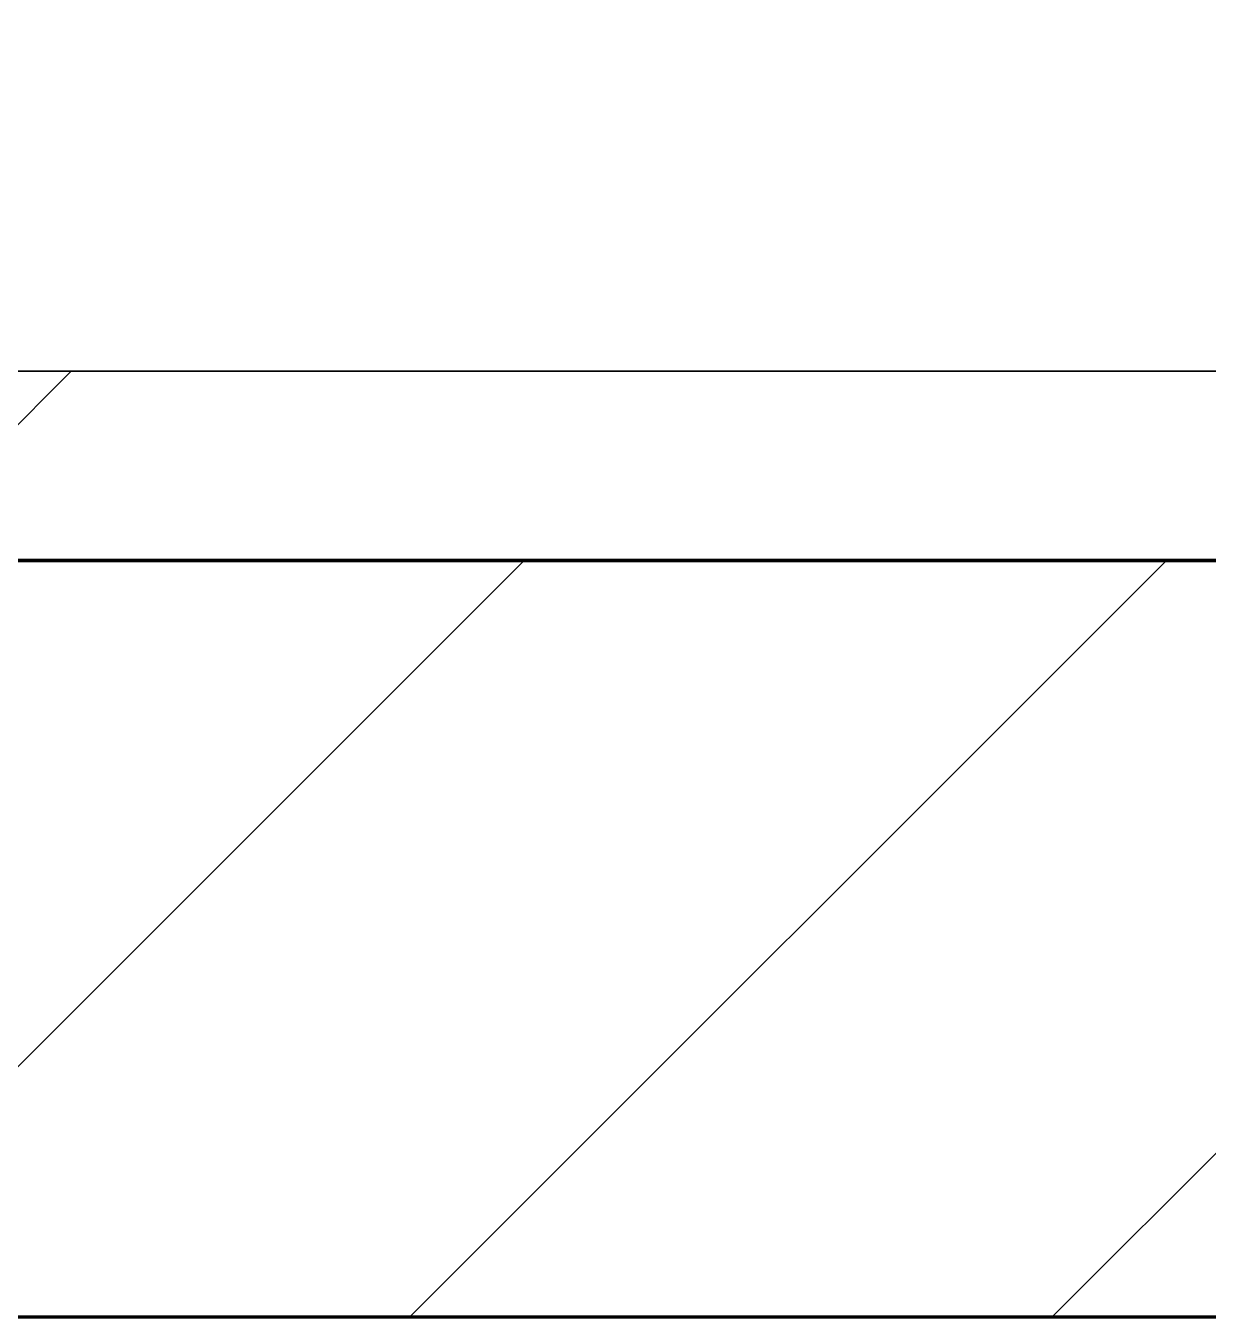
# Model space of a CAD drawing. Header units: millimetres. Extents: x -794334 to -714814, y -17806 to 22403.
# Drawn here: x -753033.3 to -752720.9, y -4021 to -3679.7 of the extents above; entities that cross this region are included whole.
import ezdxf
from ezdxf.xclip import XClip

# ---------------------------------------------------------------- set-up
doc = ezdxf.new("R2010")
doc.units = ezdxf.units.MM
doc.header["$XCLIPFRAME"] = 0
for name, color, linetype, lineweight in [('A-GLAZ-CURT', 2, 'Continuous', 9), ('A-WALL', 5, 'Continuous', 35), ('A-WALL-FNSH', 2, 'Continuous', 35), ('A-WALL-PATT', 1, 'Continuous', 35), ('WALL-E', 2, 'Continuous', 35)]:
    doc.layers.add(name, color=color, linetype=linetype, lineweight=lineweight)
doc.layers.add('A11_ALU.SOLID SHEET', color=2, linetype='Continuous')

# ---------------------------------------------------------------- blocks, each defined once
blk = doc.blocks.new('PPLS-PP19_Custom Tile Pattern - Custom Tile Pattern-V160-4252-01 ENLARGED CONCOURSE LEVEL - REFLECTED CEILING PLAN - SHEET 3')
at = {"layer": 'A-GLAZ-CURT'}
for p, q in [((-300, 0), (300, 0)), ((300, 0), (-300, 0)), ((195.99, 0), (199.65, 0)), ((199.65, 0), (195.99, 0)), ((199.77, 0), (213.31, 0)), ((213.31, 0), (199.77, 0)), ((230.06, 0), (300, 0)), ((-300, -50), (300, -50)), ((300, -50), (-300, -50))]:
    blk.add_line(p, q, dxfattribs=at)
for points, knots in [([(-71.71, 0), (-68.29, 0), (-60.54, 0), (-54.4, 0), (-48.53, 0), (-30.79, 0), (-18.03, 0), (8.61, 0), (15.02, 0), (22.91, 0), (31, 0), (39.04, 0), (51.19, 0), (58.74, 0), (61.34, 0), (61.45, 0)], [-4223.145777, -4223.145777, -4223.145777, -4223.145777, -4008.285538, -3689.699207, -3546.54457, -3315.260113, -2864.387349, -2439.246196, -2084.094819, -1956.422387, -1818.904206, -1645.594513, -1443.202566, -1228.752106, -1120.932285, -1120.932285, -1120.932285, -1120.932285]), ([(64.03, 0), (60.62, 0), (51.15, 0), (37, 0), (24.07, 0), (12.82, 0), (-2.9, 0), (-20.62, 0), (-32.81, 0), (-44.85, 0), (-51.43, 0), (-51.79, 0)], [-2829.50916, -2829.50916, -2829.50916, -2829.50916, -2634.532728, -2313.748533, -2106.613311, -1925.670641, -1617.263037, -1290.787923, -1039.307308, -819.71621, -644.910881, -644.910881, -644.910881, -644.910881]), ([(-36.78, 0), (-32.43, 0), (-19.22, 0), (8.83, 0), (43.36, 0), (70.92, 0), (82.12, 0), (83.66, 0)], [-6191.144455, -6191.144455, -6191.144455, -6191.144455, -5862.463379, -5340.621928, -4573.028122, -4094.177415, -3869.465285, -3869.465285, -3869.465285, -3869.465285]), ([(70.61, 0), (66.16, 0), (55.8, 0), (39.61, 0), (24.74, 0), (2.64, 0), (-17.84, 0), (-30.57, 0), (-31.82, 0), (-32, 0)], [-4647.237329, -4647.237329, -4647.237329, -4647.237329, -4326.416877, -4098.545751, -3766.694881, -3333.063701, -2994.501669, -2698.150104, -2614.070998, -2614.070998, -2614.070998, -2614.070998]), ([(-3.85, 0), (-1.51, 0), (10.66, 0), (22.06, 0), (37.44, 0), (45.92, 0), (56.06, 0), (60.94, 0), (63.77, 0)], [-1836.044048, -1836.044048, -1836.044048, -1836.044048, -1716.209403, -1206.526904, -1089.329421, -901.315459, -753.071572, -580.904666, -580.904666, -580.904666, -580.904666]), ([(-3.35, 0), (-0.59, 0), (14.04, 0), (42.82, 0), (86.62, 0), (116.33, 0), (131.77, 0)], [-439.821474, -439.821474, -439.821474, -439.821474, -429.606584, -390.253598, -346.313304, -297.680547, -297.680547, -297.680547, -297.680547]), ([(64.02, 0), (62.01, 0), (52.45, 0), (35.84, 0), (12, 0), (3.08, 0), (-1.67, 0), (-2.25, 0)], [-336.160522, -336.160522, -336.160522, -336.160522, -330.153101, -307.516438, -285.83788, -246.234814, -234.646884, -234.646884, -234.646884, -234.646884]), ([(64, 0), (63.56, 0), (59.48, 0), (51.85, 0), (43.81, 0), (29.53, 0), (20.67, 0), (18.85, 0), (18.16, 0)], [-6761.587173, -6761.587173, -6761.587173, -6761.587173, -6738.82075, -6548.303034, -6314.283804, -6135.05769, -5972.647715, -5832.674503, -5832.674503, -5832.674503, -5832.674503]), ([(27.44, 0), (27.9, 0), (29.54, 0), (38.07, 0), (53.39, 0), (71.67, 0), (84.83, 0), (86.01, 0), (92.51, 0), (94.33, 0)], [-5037.309798, -5037.309798, -5037.309798, -5037.309798, -4887.603822, -4705.298446, -4353.683244, -3960.84581, -3759.045785, -3336.541051, -2783.776468, -2783.776468, -2783.776468, -2783.776468]), ([(27.89, 0), (29.09, 0), (33.4, 0), (48.37, 0), (71.92, 0), (100.57, 0), (116.36, 0), (128.63, 0), (128.95, 0)], [-147.777612, -147.777612, -147.777612, -147.777612, -135.792042, -118.513713, -97.899267, -63.759246, -39.050993, -35.895543, -35.895543, -35.895543, -35.895543]), ([(53.18, 0), (53.06, 0), (52.22, 0), (44.99, 0), (36.46, 0), (30.82, 0)], [-622.740158, -622.740158, -622.740158, -622.740158, -566.066452, -360.610861, 0, 0, 0, 0]), ([(136.44, 0), (121.66, 0), (86.93, 0), (51.16, 0), (31.18, 0)], [-106.750556, -106.750556, -106.750556, -106.750556, -59.610984, 0, 0, 0, 0]), ([(63.83, 0), (60.88, 0), (55.62, 0), (46.51, 0), (41.18, 0), (36.02, 0), (35.54, 0), (35.54, 0)], [-351.497959, -351.497959, -351.497959, -351.497959, -341.267687, -334.000314, -326.15566, -319.318397, -317.489778, -317.489778, -317.489778, -317.489778]), ([(36.29, 0), (37.77, 0), (48.82, 0), (64.79, 0), (95.91, 0), (121.33, 0), (129.71, 0), (131.81, 0)], [-314.598523, -314.598523, -314.598523, -314.598523, -305.899624, -287.17622, -249.500363, -194.761443, -167.000777, -167.000777, -167.000777, -167.000777]), ([(61.47, 0), (61.47, 0), (61.21, 0), (54.61, 0), (53.71, 0), (53.56, 0)], [-1113.311073, -1113.311073, -1113.311073, -1113.311073, -1096.402191, -891.204116, -747.28819, -747.28819, -747.28819, -747.28819]), ([(64.01, 0), (65.34, 0), (67.97, 0), (72.74, 0), (75.22, 0), (76.03, 0), (76.21, 0)], [-576.062567, -576.062567, -576.062567, -576.062567, -495.328968, -421.953223, -334.951786, -290.452333, -290.452333, -290.452333, -290.452333]), ([(130.85, 0), (123.3, 0), (104.57, 0), (79.79, 0), (65.72, 0), (64.02, 0)], [-440.056607, -440.056607, -440.056607, -440.056607, -401.860199, -357.622665, -351.718851, -351.718851, -351.718851, -351.718851]), ([(103.09, 0), (101.08, 0), (88.32, 0), (75.16, 0), (64.19, 0)], [-375.435014, -375.435014, -375.435014, -375.435014, -369.147452, -336.3272, -336.3272, -336.3272, -336.3272]), ([(76.63, 0), (74.8, 0), (70.8, 0), (66.43, 0), (64.46, 0)], [-3095.572228, -3095.572228, -3095.572228, -3095.572228, -2950.589685, -2837.607875, -2837.607875, -2837.607875, -2837.607875]), ([(114.39, 0), (114.2, 0), (112.08, 0), (105.42, 0), (92.38, 0), (85.59, 0), (74.93, 0), (67.72, 0), (64.84, 0)], [-8148.58938, -8148.58938, -8148.58938, -8148.58938, -8105.191388, -7723.759874, -7531.75727, -7135.649961, -6924.452779, -6776.195379, -6776.195379, -6776.195379, -6776.195379]), ([(76.22, 0), (75.58, 0), (73.64, 0), (71.05, 0), (70.61, 0)], [-193.634889, -193.634889, -193.634889, -193.634889, -31.537676, 0, 0, 0, 0]), ([(94.4, 0), (94.4, 0), (94.64, 0), (99.11, 0), (108.97, 0), (120.79, 0), (139.94, 0), (163.31, 0), (185.23, 0), (193.62, 0), (194.69, 0), (194.79, 0)], [-2348.345796, -2348.345796, -2348.345796, -2348.345796, -2310.419338, -2233.599744, -2052.234781, -1843.028543, -1530.39897, -1095.004608, -529.74427, -295.064701, -265.121568, -265.121568, -265.121568, -265.121568]), ([(129.02, 0), (129.02, 0), (124.41, 0), (122.35, 0), (114.96, 0), (108.04, 0), (103.09, 0)], [-35.386604, -35.386604, -35.386604, -35.386604, -31.430235, -22.807238, -15.488593, 0, 0, 0, 0]), ([(157.9, 0), (156.77, 0), (151.67, 0), (143.29, 0), (134.04, 0), (126.24, 0), (118.6, 0), (114.23, 0), (111.98, 0), (105.66, 0), (105.23, 0), (105.23, 0)], [-10292.955006, -10292.955006, -10292.955006, -10292.955006, -10098.273015, -9847.788484, -9677.714971, -9567.007022, -9453.21225, -9220.200448, -9012.77275, -8966.157302, -8929.495943, -8929.495943, -8929.495943, -8929.495943]), ([(105.26, 0), (105.52, 0), (111.01, 0), (112.65, 0), (113.59, 0)], [-8920.561005, -8920.561005, -8920.561005, -8920.561005, -8814.835624, -8577.462505, -8577.462505, -8577.462505, -8577.462505]), ([(128.58, 0), (128.8, 0), (129.5, 0), (130.96, 0), (131.35, 0)], [-633.326174, -633.326174, -633.326174, -633.326174, -627.736123, -625.910216, -625.910216, -625.910216, -625.910216]), ([(131.79, 0), (133.25, 0), (140.21, 0), (152.67, 0), (161.24, 0), (162.19, 0), (162.75, 0)], [-625.271153, -625.271153, -625.271153, -625.271153, -618.981161, -602.094757, -592.980799, -581.414464, -581.414464, -581.414464, -581.414464]), ([(131.9, 0), (133.86, 0), (136.07, 0), (138.28, 0), (138.53, 0)], [-297.545996, -297.545996, -297.545996, -297.545996, -291.370682, -290.5735, -290.5735, -290.5735, -290.5735]), ([(168.37, 0), (167.68, 0), (162.47, 0), (151.39, 0), (135.18, 0), (131.92, 0)], [-543.375029, -543.375029, -543.375029, -543.375029, -530.793311, -458.593899, -441.866312, -441.866312, -441.866312, -441.866312]), ([(137.1, 0), (136, 0), (134.36, 0), (132.06, 0), (131.93, 0)], [-670.405967, -670.405967, -670.405967, -670.405967, -651.020627, -649.896517, -649.896517, -649.896517, -649.896517]), ([(193.8, 0), (193.33, 0), (190.11, 0), (183.13, 0), (171, 0), (161.95, 0), (161.28, 0), (158.35, 0), (157.85, 0), (157.77, 0)], [-11665.349007, -11665.349007, -11665.349007, -11665.349007, -11565.880756, -11105.624034, -10839.086983, -10768.332124, -10666.779182, -10580.760289, -10550.278881, -10550.278881, -10550.278881, -10550.278881]), ([(300, 0), (286.53, 0), (254.22, 0), (207.11, 0), (177.41, 0), (159.34, 0), (158.33, 0), (158.3, 0)], [-285.253232, -285.253232, -285.253232, -285.253232, -244.693688, -187.987675, -143.776725, -129.632772, -123.352749, -123.352749, -123.352749, -123.352749]), ([(159.07, 0), (159.13, 0), (160.84, 0), (165.21, 0), (174.15, 0), (184.79, 0), (195.97, 0), (199.47, 0)], [-115.643202, -115.643202, -115.643202, -115.643202, -114.681583, -87.660824, -65.295536, -41.623857, -30.838187, -30.838187, -30.838187, -30.838187]), ([(162.75, 0), (165.4, 0), (170.91, 0), (172.61, 0), (172.61, 0)], [-111.264224, -111.264224, -111.264224, -111.264224, -56.742688, -19.085662, -19.085662, -19.085662, -19.085662]), ([(247.1, 0), (246.76, 0), (245.04, 0), (238.34, 0), (226.56, 0), (221.1, 0), (200.27, 0), (182.99, 0), (174.27, 0), (169.67, 0), (168.99, 0)], [-9649.085549, -9649.085549, -9649.085549, -9649.085549, -9581.591397, -9406.094246, -9221.510254, -9016.44624, -8717.832359, -8253.978395, -8152.463617, -8069.855175, -8069.855175, -8069.855175, -8069.855175]), ([(215.22, 0), (214.62, 0), (210.55, 0), (203.98, 0), (187.54, 0), (175.3, 0), (169.49, 0)], [-203.825446, -203.825446, -203.825446, -203.825446, -198.527383, -184.406837, -162.427601, -142.916156, -142.916156, -142.916156, -142.916156]), ([(171.51, 0), (176.48, 0), (193.23, 0), (197.82, 0), (199.88, 0), (199.93, 0)], [-7971.819559, -7971.819559, -7971.819559, -7971.819559, -7784.112253, -7606.717214, -7603.020755, -7603.020755, -7603.020755, -7603.020755]), ([(172.07, 0), (177.66, 0), (186.79, 0), (196.16, 0), (199.28, 0)], [-255.364076, -255.364076, -255.364076, -255.364076, -237.955587, -227.252096, -227.252096, -227.252096, -227.252096]), ([(199.78, 0), (201.75, 0), (211.65, 0), (219.42, 0), (230.06, 0)], [-30.519463, -30.519463, -30.519463, -30.519463, -24.459831, 0, 0, 0, 0]), ([(199.81, 0), (200.59, 0), (203.56, 0), (207.47, 0), (213.96, 0), (215.11, 0)], [-226.649068, -226.649068, -226.649068, -226.649068, -223.92608, -215.862851, -208.75215, -208.75215, -208.75215, -208.75215]), ([(200.84, 0), (204.01, 0), (208.96, 0), (213.9, 0), (241.96, 0), (266.73, 0), (281.71, 0), (291.71, 0), (296.52, 0), (297.86, 0), (298.09, 0)], [-7575.738696, -7575.738696, -7575.738696, -7575.738696, -7289.299508, -7042.621073, -6582.165592, -6068.460911, -5766.029927, -5566.724884, -5280.360606, -5199.253518, -5199.253518, -5199.253518, -5199.253518]), ([(300, 0), (288.22, 0), (262, 0), (230.43, 0), (219.94, 0), (219.02, 0)], [-12528.858583, -12528.858583, -12528.858583, -12528.858583, -11905.454923, -11162.864862, -10856.732305, -10856.732305, -10856.732305, -10856.732305]), ([(219.9, 0), (220.86, 0), (227.84, 0), (242.06, 0), (246.54, 0), (246.96, 0)], [-10670.940496, -10670.940496, -10670.940496, -10670.940496, -10511.382485, -9925.173265, -9834.877357, -9834.877357, -9834.877357, -9834.877357]), ([(284.76, 0), (284.76, 0), (285.09, 0), (287.47, 0), (293.59, 0), (297.76, 0), (300, 0)], [-4110.630118, -4110.630118, -4110.630118, -4110.630118, -4053.389046, -3959.664717, -3862.421465, -3746.95702, -3746.95702, -3746.95702, -3746.95702]), ([(297.38, 0), (295.84, 0), (291.62, 0), (285.38, 0), (284.87, 0)], [-4803.172655, -4803.172655, -4803.172655, -4803.172655, -4358.271401, -4143.037883, -4143.037883, -4143.037883, -4143.037883])]:
    blk.add_open_spline(points, degree=3, knots=knots, dxfattribs=at)
for points in [[(80.35, 0), (79.57, 0), (78.27, 0), (76.63, 0)], [(84.06, 0), (83.48, 0), (82.41, 0), (81.72, 0)], [(131.34, 0), (130.49, 0), (129.66, 0), (129.11, 0)], [(131.9, 0), (132.98, 0), (133.86, 0), (134.6, 0)], [(168.74, 0), (168.74, 0), (169.81, 0), (171.51, 0)], [(195.11, 0), (194.91, 0), (194.44, 0), (193.8, 0)]]:
    blk.add_open_spline(points, degree=3, dxfattribs=at)
blk = doc.blocks.new('PPLS-PP19_Custom Tile Pattern - Custom Tile Pattern-V161-4252-01 ENLARGED CONCOURSE LEVEL - REFLECTED CEILING PLAN - SHEET 3')
at = {"layer": 'A-GLAZ-CURT'}
for p, q in [((-300, 0), (300, 0)), ((300, 0), (-300, 0)), ((-293.07, 0), (-275.75, 0)), ((-275.75, 0), (-293.07, 0)), ((-300, -50), (300, -50)), ((300, -50), (-300, -50))]:
    blk.add_line(p, q, dxfattribs=at)
at = {"layer": 'A-GLAZ-CURT', "flags": 128}
for points in [[(-300, 0), (-291.56, 0), (-283.3, 0), (-275.2, 0), (-267.26, 0), (-259.45, 0), (-251.77, 0), (-244.2, 0), (-236.74, 0)], [(-196.59, 0), (-202.58, 0), (-209.04, 0), (-215.73, 0), (-222.63, 0), (-229.72, 0), (-236.97, 0), (-244.39, 0), (-251.96, 0), (-259.67, 0), (-267.51, 0), (-275.48, 0), (-283.55, 0), (-291.73, 0), (-300, 0)]]:
    blk.add_lwpolyline(points, dxfattribs=at)
at = {"layer": 'A-GLAZ-CURT'}
blk.add_open_spline([(-300, 0), (-287.84, 0), (-275.88, 0), (-264.46, 0)], degree=3, dxfattribs=at)
for points, knots in [([(-128.82, 0), (-130.8, 0), (-155.45, 0), (-202.69, 0), (-262.56, 0), (-294.48, 0), (-300, 0)], [-17314.152334, -17314.152334, -17314.152334, -17314.152334, -17136.203329, -15131.813646, -13729.592194, -13439.944408, -13439.944408, -13439.944408, -13439.944408]), ([(-137.88, 0), (-140.56, 0), (-147.66, 0), (-147.69, 0), (-158.72, 0), (-174.02, 0), (-185.59, 0), (-209.77, 0), (-232.01, 0), (-255.22, 0), (-261.45, 0), (-263.63, 0), (-263.99, 0)], [-3187.727384, -3187.727384, -3187.727384, -3187.727384, -2919.378265, -2477.344047, -2237.412286, -2029.680487, -1755.085331, -1400.429864, -858.079193, -543.655514, -208.940337, -132.821974, -132.821974, -132.821974, -132.821974]), ([(-263.64, 0), (-260.93, 0), (-227.03, 0), (-174.61, 0), (-129.95, 0), (-110.8, 0), (-99.5, 0), (-91.46, 0)], [-4657.736859, -4657.736859, -4657.736859, -4657.736859, -4502.809032, -2700.551212, -1002.059161, -460.363443, 0, 0, 0, 0]), ([(-258.6, 0), (-257.91, 0), (-254.26, 0), (-241.25, 0), (-225.99, 0), (-213.1, 0), (-203.97, 0), (-198.75, 0), (-196.6, 0)], [-5722.54675, -5722.54675, -5722.54675, -5722.54675, -5657.471696, -5413.335975, -5017.494783, -4832.723979, -4666.091899, -4544.95253, -4544.95253, -4544.95253, -4544.95253])]:
    blk.add_open_spline(points, degree=3, knots=knots, dxfattribs=at)
blk = doc.blocks.new('*U1029')
at = {"layer": 'A-GLAZ-CURT'}
for name, p in [('PPLS-PP19_Custom Tile Pattern - Custom Tile Pattern-V160-4252-01 ENLARGED CONCOURSE LEVEL - REFLECTED CEILING PLAN - SHEET 3', (25802.37, -7350)), ('PPLS-PP19_Custom Tile Pattern - Custom Tile Pattern-V161-4252-01 ENLARGED CONCOURSE LEVEL - REFLECTED CEILING PLAN - SHEET 3', (26402.37, -7350))]:
    blk.add_blockref(name, p, dxfattribs=at)
blk = doc.blocks.new('*U1630')
blk.add_lwpolyline([(22690, -750), (19166.45, -750), (19116.45, -700), (18966.44, -550), (-101025.39, -550), (-101025.39, -6704.96), (-96300, -6704.96), (-96300, -7350), (-94497.63, -7350), (17250, -7350), (17250, -6849.96), (18300, -6849.96), (22690, -6849.96)], close=True)

msp = doc.modelspace()

# ---------------------------------------------------------------- block references
at = {"layer": 'A11_ALU.SOLID SHEET'}
ref = msp.add_blockref('*U1630', (-744681.24, 3579.02), dxfattribs=at)
XClip(ref).set_block_clipping_path([(-45802.4668593339, -9620.0029952967), (23702.8690583039, 10334.9999958097)])

# ---------------------------------------------------------------- next in the draw order: hatches: boundary and pattern name
at = {"layer": 'A-WALL-PATT', "lineweight": 9}
h = msp.add_hatch(dxfattribs=at)
h.set_pattern_fill('FP_5', color=256, style=0, pattern_type=2)
h.set_pattern_definition([(45, (0, 0), (-212.13203, 212.13203), []), (135, (0, 0), (-212.13203, -212.13203), [])])
h.paths.add_polyline_path([(-727630.24, -3820.98), (-727382.37, -3820.98), (-727382.37, -3770.98), (-790483.7, -3770.98), (-790483.7, -3820.98), (-727766, -3820.98)])
h = msp.add_hatch(dxfattribs=at)
h.set_pattern_fill('FP_2', color=256, style=0, pattern_type=2)
h.set_pattern_definition([(45, (0, 0), (-84.852814, 84.852814), [])])
h.paths.add_polyline_path([(-727382.37, -4020.98), (-727382.37, -3820.98), (-790483.7, -3820.98), (-790483.7, -4020.98), (-727494.49, -4020.98)])

# ---------------------------------------------------------------- next in the draw order: linework, layer by layer
at = {"layer": 'A-WALL', "color": 7, "lineweight": 70}
for p, q in [((-755180, -3820.98), (-752780, -3820.98)), ((-752780, -3820.98), (-755180, -3820.98)), ((-752780, -3820.98), (-751580, -3820.98)), ((-751580, -3820.98), (-752780, -3820.98)), ((-752780, -4020.98), (-755180, -4020.98)), ((-751580, -4020.98), (-752780, -4020.98))]:
    msp.add_line(p, q, dxfattribs=at)
at = {"layer": 'A-WALL-FNSH', "color": 250}
for p, q in [((-755180, -3770.98), (-752780, -3770.98)), ((-752780, -3770.98), (-751580, -3770.98))]:
    msp.add_line(p, q, dxfattribs=at)
at = {"layer": 'WALL-E'}
for p, q in [((-727382.37, -4020.98), (-790483.7, -4020.98)), ((-790483.7, -4020.98), (-727382.37, -4020.98))]:
    msp.add_line(p, q, dxfattribs=at)

# ---------------------------------------------------------------- next in the draw order: block references
msp.add_blockref('*U1029', (-778882.37, 3579.02))

doc.saveas('drawing.dxf')
